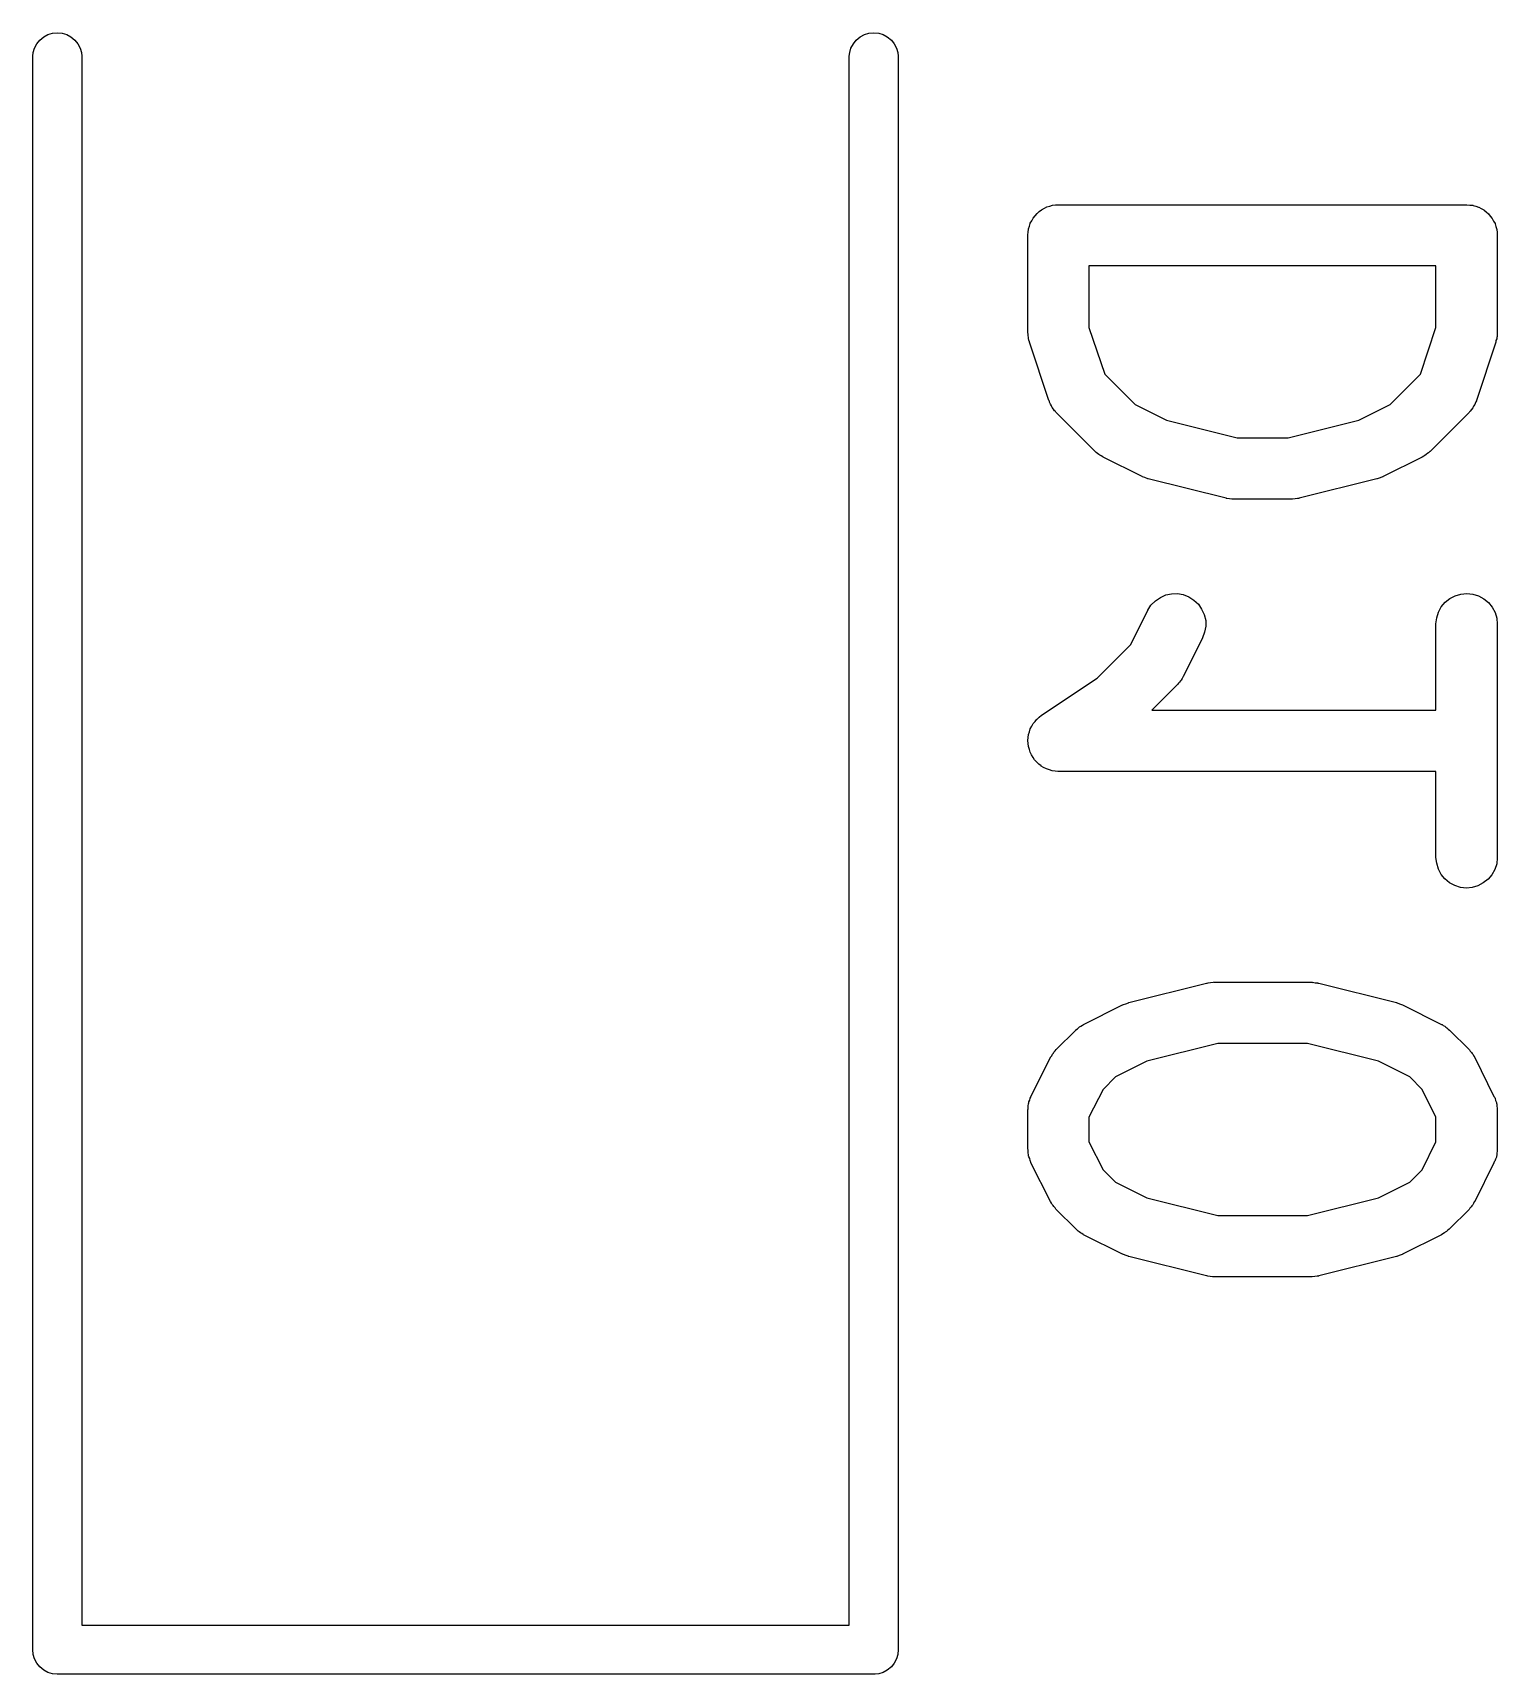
# Model space of a CAD drawing. Extents: x 74 to 208, y -150 to -40.
# Drawn here: x 129.115 to 132.702, y -72.954 to -68.933 of the extents above; entities that cross this region are included whole.
import ezdxf

# ---------------------------------------------------------------- set-up
doc = ezdxf.new("R2010")
doc.units = 0
doc.layers.add('BLACK', color=7, linetype='CONTINUOUS')

msp = doc.modelspace()

# ---------------------------------------------------------------- linework, layer by layer
at = {"layer": 'BLACK', "linetype": 'CONTINUOUS'}
for p, q in [((129.125, -68.9603), (129.132, -68.9511)), ((129.132, -68.9511), (129.142, -68.9436)), ((129.142, -68.9436), (129.152, -68.938)), ((129.152, -68.938), (129.163, -68.9346)), ((129.163, -68.9346), (129.175, -68.9335)), ((129.175, -68.9335), (129.187, -68.9346)), ((129.187, -68.9346), (129.198, -68.938)), ((129.198, -68.938), (129.208, -68.9436)), ((129.208, -68.9436), (129.218, -68.9511)), ((129.218, -68.9511), (129.225, -68.9603)), ((131.125, -68.9603), (131.132, -68.9511)), ((131.132, -68.9511), (131.142, -68.9436)), ((131.142, -68.9436), (131.152, -68.938)), ((131.152, -68.938), (131.163, -68.9346)), ((131.163, -68.9346), (131.175, -68.9335)), ((131.175, -68.9335), (131.187, -68.9346)), ((131.187, -68.9346), (131.198, -68.938)), ((131.198, -68.938), (131.208, -68.9436)), ((131.208, -68.9436), (131.218, -68.9511)), ((131.218, -68.9511), (131.225, -68.9603)), ((129.115, -68.9908), (129.116, -68.982)), ((129.115, -72.8908), (129.115, -68.9908)), ((129.116, -68.982), (129.119, -68.9707)), ((129.119, -68.9707), (129.125, -68.9603)), ((129.225, -68.9603), (129.231, -68.9707)), ((129.231, -68.9707), (129.234, -68.982)), ((129.234, -68.982), (129.235, -68.9908)), ((129.235, -68.9908), (129.235, -72.8337)), ((131.115, -68.9908), (131.116, -68.982)), ((131.115, -72.8337), (131.115, -68.9908)), ((131.116, -68.982), (131.119, -68.9707)), ((131.119, -68.9707), (131.125, -68.9603)), ((131.225, -68.9603), (131.231, -68.9707)), ((131.231, -68.9707), (131.234, -68.982)), ((131.234, -68.982), (131.235, -68.9908)), ((131.235, -68.9908), (131.235, -72.8908)), ((131.558, -69.3999), (131.562, -69.3937)), ((131.562, -69.3937), (131.565, -69.3875)), ((131.565, -69.3871), (131.57, -69.3817)), ((131.565, -69.3873), (131.565, -69.3871)), ((131.565, -69.3875), (131.565, -69.3873)), ((131.57, -69.3817), (131.575, -69.3762)), ((131.575, -69.3759), (131.58, -69.3715)), ((131.575, -69.3761), (131.575, -69.3759)), ((131.575, -69.3762), (131.575, -69.3761)), ((131.58, -69.3715), (131.586, -69.367)), ((131.586, -69.3667), (131.593, -69.3634)), ((131.586, -69.3669), (131.586, -69.3667)), ((131.586, -69.367), (131.586, -69.3669)), ((131.593, -69.3634), (131.599, -69.3601)), ((131.599, -69.3599), (131.606, -69.3579)), ((131.599, -69.36), (131.599, -69.3599)), ((131.599, -69.3601), (131.599, -69.36)), ((131.606, -69.3579), (131.613, -69.3559)), ((131.613, -69.3558), (131.62, -69.3552)), ((131.613, -69.3559), (131.613, -69.3558)), ((131.613, -69.3559), (131.613, -69.3559)), ((131.62, -69.3552), (131.627, -69.3545)), ((131.627, -69.3545), (132.627, -69.3545)), ((132.627, -69.3545), (132.628, -69.3545)), ((132.628, -69.3545), (132.628, -69.3545)), ((132.628, -69.3545), (132.628, -69.3545)), ((132.628, -69.3545), (132.628, -69.3545)), ((132.628, -69.3545), (132.635, -69.3553)), ((132.635, -69.3553), (132.642, -69.356)), ((132.642, -69.356), (132.643, -69.3561)), ((132.643, -69.3561), (132.643, -69.3561)), ((132.643, -69.3561), (132.65, -69.3582)), ((132.65, -69.3582), (132.656, -69.3603)), ((132.656, -69.3603), (132.657, -69.3605)), ((132.657, -69.3605), (132.657, -69.3605)), ((132.657, -69.3605), (132.663, -69.3639)), ((132.663, -69.3639), (132.669, -69.3673)), ((132.669, -69.3673), (132.67, -69.3675)), ((132.67, -69.3675), (132.67, -69.3676)), ((132.67, -69.3676), (132.675, -69.3721)), ((132.675, -69.3721), (132.681, -69.3766)), ((132.681, -69.3766), (132.681, -69.3768)), ((132.681, -69.3768), (132.681, -69.377)), ((132.681, -69.377), (132.685, -69.3825)), ((132.685, -69.3825), (132.69, -69.388)), ((132.69, -69.388), (132.69, -69.3882)), ((132.69, -69.3882), (132.69, -69.3884)), ((132.69, -69.3884), (132.693, -69.3946)), ((131.552, -69.4284), (131.553, -69.4214)), ((131.552, -69.4289), (131.552, -69.4284)), ((131.552, -69.429), (131.552, -69.4289)), ((131.552, -69.4289), (131.552, -69.4289)), ((131.552, -69.4295), (131.552, -69.429)), ((131.552, -69.6676), (131.552, -69.4295)), ((131.553, -69.4214), (131.554, -69.4144)), ((131.554, -69.4139), (131.556, -69.4072)), ((131.554, -69.4141), (131.554, -69.4139)), ((131.554, -69.4144), (131.554, -69.4141)), ((131.556, -69.4072), (131.558, -69.4004)), ((131.558, -69.4002), (131.558, -69.3999)), ((131.558, -69.4004), (131.558, -69.4002)), ((132.693, -69.3946), (132.697, -69.4009)), ((132.697, -69.4009), (132.697, -69.4011)), ((132.697, -69.4011), (132.697, -69.4014)), ((132.697, -69.4014), (132.699, -69.4081)), ((132.699, -69.4081), (132.701, -69.4149)), ((132.701, -69.4149), (132.701, -69.4152)), ((132.701, -69.4152), (132.701, -69.4154)), ((132.701, -69.4154), (132.702, -69.4224)), ((132.702, -69.4224), (132.702, -69.4295)), ((132.702, -69.4295), (132.702, -69.6676)), ((131.702, -69.5045), (131.702, -69.6554)), ((132.552, -69.5045), (131.702, -69.5045)), ((132.552, -69.6554), (132.552, -69.5045)), ((131.553, -69.6718), (131.552, -69.6676)), ((131.553, -69.676), (131.553, -69.6718)), ((131.702, -69.6554), (131.741, -69.7699)), ((132.514, -69.7699), (132.552, -69.6554)), ((132.702, -69.6676), (132.702, -69.6686)), ((132.702, -69.6686), (132.702, -69.6728)), ((132.702, -69.6728), (132.702, -69.677)), ((131.554, -69.679), (131.553, -69.676)), ((131.554, -69.6821), (131.554, -69.679)), ((131.555, -69.6862), (131.554, -69.6821)), ((131.556, -69.6903), (131.555, -69.6862)), ((131.556, -69.6913), (131.556, -69.6903)), ((131.604, -69.8341), (131.556, -69.6913)), ((132.699, -69.6913), (132.651, -69.8341)), ((132.701, -69.6832), (132.699, -69.6872)), ((132.699, -69.6872), (132.699, -69.6913)), ((132.702, -69.677), (132.701, -69.6801)), ((132.701, -69.6801), (132.701, -69.6832)), ((131.741, -69.7699), (131.815, -69.844)), ((132.44, -69.844), (132.514, -69.7699)), ((131.605, -69.8361), (131.604, -69.8341)), ((132.651, -69.8351), (132.65, -69.8371)), ((132.651, -69.8341), (132.651, -69.8351)), ((131.605, -69.8383), (131.605, -69.8361)), ((131.608, -69.8428), (131.605, -69.8383)), ((131.61, -69.8475), (131.608, -69.8428)), ((131.611, -69.8493), (131.61, -69.8475)), ((131.612, -69.8513), (131.611, -69.8493)), ((131.615, -69.8553), (131.612, -69.8513)), ((131.618, -69.8595), (131.615, -69.8553)), ((131.62, -69.861), (131.618, -69.8595)), ((131.621, -69.8627), (131.62, -69.861)), ((131.622, -69.8634), (131.621, -69.8627)), ((131.717, -69.9587), (131.622, -69.8634)), ((131.815, -69.844), (131.892, -69.8825)), ((132.363, -69.8825), (132.44, -69.844)), ((132.633, -69.8634), (132.538, -69.9587)), ((132.634, -69.8617), (132.633, -69.8634)), ((132.636, -69.8602), (132.634, -69.8617)), ((132.639, -69.8561), (132.636, -69.8602)), ((132.642, -69.8521), (132.639, -69.8561)), ((132.643, -69.8502), (132.642, -69.8521)), ((132.644, -69.8484), (132.643, -69.8502)), ((132.647, -69.8438), (132.644, -69.8484)), ((132.649, -69.8392), (132.647, -69.8438)), ((132.65, -69.8371), (132.649, -69.8392)), ((131.892, -69.8825), (132.065, -69.9259)), ((132.19, -69.9259), (132.363, -69.8825)), ((132.065, -69.9259), (132.19, -69.9259)), ((131.72, -69.9614), (131.717, -69.9587)), ((131.723, -69.9643), (131.72, -69.9614)), ((131.726, -69.966), (131.723, -69.9643)), ((131.729, -69.968), (131.726, -69.966)), ((131.732, -69.97), (131.729, -69.968)), ((131.736, -69.9723), (131.732, -69.97)), ((131.737, -69.9727), (131.736, -69.9723)), ((131.832, -70.0204), (131.737, -69.9727)), ((132.518, -69.9727), (132.423, -70.0204)), ((132.522, -69.9705), (132.518, -69.9727)), ((132.525, -69.9686), (132.522, -69.9705)), ((132.528, -69.9666), (132.525, -69.9686)), ((132.53, -69.9649), (132.528, -69.9666)), ((132.534, -69.962), (132.53, -69.9649)), ((132.537, -69.9594), (132.534, -69.962)), ((132.538, -69.9587), (132.537, -69.9594)), ((131.832, -70.0205), (131.832, -70.0204)), ((131.833, -70.0207), (131.832, -70.0205)), ((131.839, -70.0231), (131.833, -70.0207)), ((131.846, -70.0256), (131.839, -70.0231)), ((131.846, -70.0257), (131.846, -70.0256)), ((131.846, -70.0258), (131.846, -70.0257)), ((131.847, -70.026), (131.846, -70.0258)), ((132.038, -70.0737), (131.847, -70.026)), ((132.407, -70.026), (132.217, -70.0737)), ((132.408, -70.0259), (132.407, -70.026)), ((132.415, -70.0235), (132.408, -70.0259)), ((132.408, -70.0259), (132.408, -70.0259)), ((132.421, -70.0211), (132.415, -70.0235)), ((132.422, -70.0209), (132.421, -70.0211)), ((132.423, -70.0204), (132.422, -70.0208)), ((132.422, -70.0208), (132.422, -70.0209)), ((132.039, -70.0738), (132.038, -70.0737)), ((132.04, -70.0743), (132.039, -70.0738)), ((132.046, -70.0749), (132.04, -70.0743)), ((132.052, -70.0758), (132.046, -70.0749)), ((132.054, -70.0757), (132.052, -70.0758)), ((132.055, -70.0759), (132.054, -70.0757)), ((132.056, -70.0759), (132.055, -70.0759)), ((132.199, -70.0759), (132.056, -70.0759)), ((132.2, -70.0758), (132.199, -70.0759)), ((132.201, -70.0758), (132.2, -70.0758)), ((132.207, -70.075), (132.201, -70.0758)), ((132.213, -70.0745), (132.207, -70.075)), ((132.215, -70.0741), (132.213, -70.0745)), ((132.216, -70.0739), (132.215, -70.0741)), ((132.217, -70.0737), (132.216, -70.0739)), ((131.865, -70.3246), (131.877, -70.3163)), ((131.877, -70.3163), (131.89, -70.3105)), ((131.89, -70.3105), (131.904, -70.3073)), ((131.904, -70.3073), (131.919, -70.3071)), ((131.919, -70.3071), (131.933, -70.3097)), ((131.933, -70.3097), (131.947, -70.315)), ((131.947, -70.315), (131.959, -70.3229)), ((132.586, -70.3191), (132.599, -70.3123)), ((132.599, -70.3123), (132.613, -70.3082)), ((132.613, -70.3082), (132.628, -70.3068)), ((132.628, -70.3068), (132.642, -70.3084)), ((132.642, -70.3084), (132.656, -70.3127)), ((132.656, -70.3127), (132.669, -70.3197)), ((131.804, -70.4327), (131.846, -70.3483)), ((131.846, -70.3474), (131.854, -70.3351)), ((131.846, -70.3483), (131.846, -70.3474)), ((131.854, -70.3351), (131.865, -70.3246)), ((131.959, -70.3229), (131.97, -70.333)), ((131.97, -70.333), (131.978, -70.345)), ((131.978, -70.345), (131.984, -70.3584)), ((131.984, -70.3584), (131.988, -70.3727)), ((132.554, -70.3663), (132.558, -70.3523)), ((132.558, -70.3523), (132.565, -70.3395)), ((132.565, -70.3395), (132.575, -70.3283)), ((132.575, -70.3283), (132.586, -70.3191)), ((132.669, -70.3197), (132.681, -70.329)), ((132.681, -70.329), (132.69, -70.3403)), ((132.69, -70.3403), (132.697, -70.3533)), ((132.697, -70.3533), (132.701, -70.3673)), ((131.988, -70.3873), (131.985, -70.4017)), ((131.988, -70.3727), (131.988, -70.3873)), ((132.552, -70.3808), (132.554, -70.3663)), ((132.552, -70.3818), (132.552, -70.3808)), ((132.552, -70.5926), (132.552, -70.3818)), ((132.701, -70.3673), (132.702, -70.3818)), ((132.702, -70.3818), (132.702, -70.9533)), ((131.722, -70.514), (131.804, -70.4327)), ((131.98, -70.4154), (131.933, -70.5106)), ((131.985, -70.4017), (131.98, -70.4154)), ((131.586, -70.6052), (131.722, -70.514)), ((131.928, -70.5188), (131.926, -70.5212)), ((131.93, -70.5151), (131.928, -70.5188)), ((131.932, -70.5116), (131.93, -70.5151)), ((131.933, -70.5106), (131.932, -70.5116)), ((131.919, -70.5301), (131.856, -70.5926)), ((131.921, -70.5269), (131.919, -70.5301)), ((131.924, -70.5238), (131.921, -70.5269)), ((131.926, -70.5212), (131.924, -70.5238)), ((131.856, -70.5926), (132.552, -70.5926)), ((131.556, -70.6454), (131.558, -70.6386)), ((131.558, -70.6385), (131.562, -70.6318)), ((131.558, -70.6386), (131.558, -70.6385)), ((131.558, -70.6386), (131.558, -70.6386)), ((131.562, -70.6318), (131.565, -70.6257)), ((131.565, -70.6256), (131.57, -70.6201)), ((131.565, -70.6257), (131.565, -70.6256)), ((131.565, -70.6257), (131.565, -70.6257)), ((131.57, -70.6201), (131.574, -70.6144)), ((131.574, -70.6144), (131.575, -70.6143)), ((131.574, -70.6144), (131.574, -70.6144)), ((131.575, -70.6143), (131.58, -70.6099)), ((131.58, -70.6099), (131.586, -70.6052)), ((131.552, -70.667), (131.553, -70.66)), ((131.552, -70.6671), (131.552, -70.667)), ((131.552, -70.6672), (131.552, -70.6671)), ((131.553, -70.6745), (131.552, -70.6672)), ((131.553, -70.66), (131.554, -70.6526)), ((131.554, -70.6816), (131.553, -70.6745)), ((131.554, -70.6525), (131.556, -70.6454)), ((131.554, -70.6526), (131.554, -70.6525)), ((131.554, -70.6525), (131.554, -70.6525)), ((131.554, -70.6817), (131.554, -70.6816)), ((131.556, -70.6887), (131.554, -70.6817)), ((131.554, -70.6817), (131.554, -70.6817)), ((131.558, -70.6957), (131.556, -70.6887)), ((131.558, -70.6958), (131.558, -70.6957)), ((131.558, -70.6957), (131.558, -70.6957)), ((131.561, -70.7023), (131.558, -70.6958)), ((131.565, -70.7086), (131.561, -70.7023)), ((131.565, -70.7087), (131.565, -70.7086)), ((131.569, -70.7145), (131.565, -70.7087)), ((131.565, -70.7087), (131.565, -70.7087)), ((131.574, -70.72), (131.569, -70.7145)), ((131.574, -70.7201), (131.574, -70.72)), ((131.579, -70.7248), (131.574, -70.7201)), ((131.574, -70.7201), (131.574, -70.7201)), ((131.585, -70.7294), (131.579, -70.7248)), ((131.585, -70.7295), (131.585, -70.7294)), ((131.591, -70.7329), (131.585, -70.7295)), ((131.585, -70.7295), (131.585, -70.7295)), ((131.598, -70.7365), (131.591, -70.7329)), ((131.605, -70.7386), (131.598, -70.7365)), ((131.598, -70.7365), (131.598, -70.7365)), ((131.598, -70.7365), (131.598, -70.7365)), ((131.612, -70.7409), (131.605, -70.7386)), ((131.619, -70.7417), (131.612, -70.7409)), ((131.612, -70.7409), (131.612, -70.7409)), ((131.612, -70.7409), (131.612, -70.7409)), ((131.626, -70.7426), (131.619, -70.7417)), ((131.627, -70.7426), (131.626, -70.7426)), ((131.626, -70.7426), (131.626, -70.7426)), ((131.626, -70.7426), (131.626, -70.7426)), ((131.626, -70.7426), (131.626, -70.7426)), ((132.552, -70.7426), (131.627, -70.7426)), ((132.552, -70.9533), (132.552, -70.7426)), ((132.554, -70.9678), (132.552, -70.9533)), ((132.702, -70.9543), (132.701, -70.9689)), ((132.702, -70.9533), (132.702, -70.9543)), ((132.558, -70.9819), (132.554, -70.9678)), ((132.565, -70.9948), (132.558, -70.9819)), ((132.574, -71.0061), (132.565, -70.9948)), ((132.689, -70.9956), (132.68, -71.0069)), ((132.696, -70.9828), (132.689, -70.9956)), ((132.701, -70.9689), (132.696, -70.9828)), ((132.585, -71.0155), (132.574, -71.0061)), ((132.598, -71.0224), (132.585, -71.0155)), ((132.612, -71.0267), (132.598, -71.0224)), ((132.627, -71.0283), (132.612, -71.0267)), ((132.641, -71.0269), (132.627, -71.0283)), ((132.655, -71.0228), (132.641, -71.0269)), ((132.668, -71.016), (132.655, -71.0228)), ((132.68, -71.0069), (132.668, -71.016)), ((131.8, -71.3091), (131.99, -71.2615)), ((131.99, -71.2615), (131.991, -71.2612)), ((131.991, -71.2612), (131.992, -71.261)), ((131.992, -71.261), (131.994, -71.2607)), ((131.994, -71.2607), (132, -71.2601)), ((132, -71.2601), (132.006, -71.2593)), ((132.006, -71.2593), (132.007, -71.2594)), ((132.007, -71.2594), (132.008, -71.2592)), ((132.008, -71.2592), (132.246, -71.2592)), ((132.246, -71.2592), (132.247, -71.2592)), ((132.247, -71.2592), (132.249, -71.2594)), ((132.249, -71.2594), (132.25, -71.2593)), ((132.25, -71.2593), (132.256, -71.2602)), ((132.256, -71.2602), (132.262, -71.2609)), ((132.262, -71.2609), (132.263, -71.2613)), ((132.263, -71.2613), (132.265, -71.2615)), ((132.265, -71.2615), (132.455, -71.3091)), ((131.689, -71.3624), (131.784, -71.3148)), ((131.784, -71.3148), (131.785, -71.3143)), ((131.785, -71.3143), (131.786, -71.3142)), ((131.786, -71.314), (131.792, -71.3117)), ((131.786, -71.3142), (131.786, -71.314)), ((131.792, -71.3117), (131.799, -71.3093)), ((131.799, -71.3092), (131.8, -71.3091)), ((131.799, -71.3093), (131.799, -71.3092)), ((132.455, -71.3091), (132.456, -71.3093)), ((132.456, -71.3093), (132.456, -71.3095)), ((132.456, -71.3095), (132.457, -71.3095)), ((132.457, -71.3095), (132.463, -71.312)), ((132.463, -71.312), (132.47, -71.3145)), ((132.47, -71.3145), (132.47, -71.3146)), ((132.47, -71.3146), (132.47, -71.3148)), ((132.47, -71.3148), (132.566, -71.3624)), ((131.686, -71.3646), (131.689, -71.3624)), ((132.566, -71.3624), (132.567, -71.3629)), ((132.567, -71.3629), (132.57, -71.3652)), ((131.622, -71.424), (131.67, -71.3764)), ((131.67, -71.3757), (131.674, -71.3731)), ((131.67, -71.3764), (131.67, -71.3757)), ((131.674, -71.3731), (131.677, -71.3702)), ((131.677, -71.3702), (131.679, -71.3685)), ((131.679, -71.3685), (131.682, -71.3666)), ((131.682, -71.3666), (131.686, -71.3646)), ((132.57, -71.3652), (132.574, -71.3671)), ((132.574, -71.3671), (132.576, -71.3691)), ((132.576, -71.3691), (132.579, -71.3708)), ((132.579, -71.3708), (132.582, -71.3738)), ((132.582, -71.3738), (132.585, -71.3764)), ((132.585, -71.3764), (132.633, -71.424)), ((131.56, -71.5388), (131.608, -71.4435)), ((131.608, -71.4426), (131.611, -71.4391)), ((131.608, -71.4435), (131.608, -71.4426)), ((131.611, -71.4391), (131.613, -71.4354)), ((131.613, -71.4354), (131.615, -71.4329)), ((131.615, -71.4329), (131.616, -71.4303)), ((131.616, -71.4303), (131.619, -71.4273)), ((131.619, -71.4273), (131.622, -71.424)), ((132.018, -71.4092), (131.844, -71.4526)), ((132.237, -71.4092), (132.018, -71.4092)), ((132.411, -71.4526), (132.237, -71.4092)), ((132.633, -71.424), (132.634, -71.4248)), ((132.634, -71.4248), (132.636, -71.4281)), ((132.636, -71.4281), (132.639, -71.4312)), ((132.639, -71.4312), (132.641, -71.4338)), ((132.641, -71.4338), (132.643, -71.4362)), ((132.643, -71.4362), (132.645, -71.44)), ((132.645, -71.44), (132.647, -71.4435)), ((132.647, -71.4435), (132.694, -71.5388)), ((131.844, -71.4526), (131.767, -71.4911)), ((132.488, -71.4911), (132.411, -71.4526)), ((131.737, -71.5215), (131.702, -71.59)), ((131.767, -71.4911), (131.737, -71.5215)), ((132.518, -71.5215), (132.488, -71.4911)), ((132.552, -71.59), (132.518, -71.5215)), ((131.553, -71.5618), (131.554, -71.5567)), ((131.553, -71.5669), (131.553, -71.5618)), ((131.554, -71.5567), (131.555, -71.5546)), ((131.555, -71.5524), (131.557, -71.5476)), ((131.555, -71.5546), (131.555, -71.5524)), ((131.557, -71.5476), (131.558, -71.5428)), ((131.558, -71.5428), (131.56, -71.5408)), ((131.56, -71.5408), (131.56, -71.5388)), ((132.694, -71.5388), (132.695, -71.5397)), ((132.695, -71.5397), (132.696, -71.5418)), ((132.696, -71.5418), (132.697, -71.5437)), ((132.697, -71.5437), (132.698, -71.5487)), ((132.698, -71.5487), (132.7, -71.5535)), ((132.7, -71.5535), (132.7, -71.5556)), ((132.7, -71.5556), (132.701, -71.5578)), ((132.701, -71.5578), (132.701, -71.5629)), ((132.701, -71.5629), (132.702, -71.5679)), ((131.552, -71.5713), (131.553, -71.5691)), ((131.552, -71.5723), (131.552, -71.5713)), ((131.552, -71.6676), (131.552, -71.5723)), ((131.553, -71.5691), (131.553, -71.5669)), ((131.702, -71.59), (131.702, -71.6499)), ((132.552, -71.6499), (132.552, -71.59)), ((132.702, -71.5679), (132.702, -71.5701)), ((132.702, -71.5701), (132.702, -71.5723)), ((132.702, -71.5723), (132.702, -71.6676)), ((131.553, -71.6698), (131.552, -71.6676)), ((131.553, -71.672), (131.553, -71.6698)), ((131.553, -71.677), (131.553, -71.672)), ((131.554, -71.6821), (131.553, -71.677)), ((131.554, -71.6842), (131.554, -71.6821)), ((131.555, -71.6864), (131.554, -71.6842)), ((131.702, -71.6499), (131.737, -71.7184)), ((132.518, -71.7184), (132.552, -71.6499)), ((132.701, -71.6832), (132.7, -71.6852)), ((132.7, -71.6852), (132.7, -71.6874)), ((132.702, -71.673), (132.701, -71.6781)), ((132.701, -71.6781), (132.701, -71.6832)), ((132.702, -71.6676), (132.702, -71.6686)), ((132.702, -71.6686), (132.702, -71.6708)), ((132.702, -71.6708), (132.702, -71.673)), ((131.557, -71.6912), (131.555, -71.6864)), ((131.558, -71.6961), (131.557, -71.6912)), ((131.559, -71.6981), (131.558, -71.6961)), ((131.56, -71.7002), (131.559, -71.6981)), ((131.56, -71.7011), (131.56, -71.7002)), ((131.608, -71.7963), (131.56, -71.7011)), ((131.737, -71.7184), (131.767, -71.7488)), ((132.488, -71.7488), (132.518, -71.7184)), ((132.694, -71.7011), (132.647, -71.7963)), ((132.695, -71.699), (132.694, -71.7011)), ((132.696, -71.6971), (132.695, -71.699)), ((132.698, -71.6922), (132.696, -71.6971)), ((132.7, -71.6874), (132.698, -71.6922)), ((131.767, -71.7488), (131.844, -71.7873)), ((132.411, -71.7873), (132.488, -71.7488)), ((131.61, -71.7999), (131.608, -71.7963)), ((131.612, -71.8036), (131.61, -71.7999)), ((131.614, -71.8061), (131.612, -71.8036)), ((131.616, -71.8087), (131.614, -71.8061)), ((131.844, -71.7873), (132.018, -71.8307)), ((132.237, -71.8307), (132.411, -71.7873)), ((132.642, -71.8045), (132.64, -71.8069)), ((132.644, -71.8008), (132.642, -71.8045)), ((132.646, -71.7973), (132.644, -71.8008)), ((132.647, -71.7963), (132.646, -71.7973)), ((131.619, -71.8118), (131.616, -71.8087)), ((131.621, -71.8151), (131.619, -71.8118)), ((131.622, -71.8158), (131.621, -71.8151)), ((131.67, -71.8634), (131.622, -71.8158)), ((132.018, -71.8307), (132.237, -71.8307)), ((132.633, -71.8158), (132.585, -71.8634)), ((132.635, -71.8126), (132.633, -71.8158)), ((132.638, -71.8096), (132.635, -71.8126)), ((132.64, -71.8069), (132.638, -71.8096)), ((131.673, -71.8661), (131.67, -71.8634)), ((131.676, -71.8691), (131.673, -71.8661)), ((131.678, -71.8708), (131.676, -71.8691)), ((131.681, -71.8727), (131.678, -71.8708)), ((131.685, -71.8747), (131.681, -71.8727)), ((131.688, -71.877), (131.685, -71.8747)), ((131.689, -71.8775), (131.688, -71.877)), ((131.784, -71.9251), (131.689, -71.8775)), ((132.566, -71.8775), (132.47, -71.9251)), ((132.569, -71.8753), (132.566, -71.8775)), ((132.573, -71.8733), (132.569, -71.8753)), ((132.575, -71.8714), (132.573, -71.8733)), ((132.578, -71.8697), (132.575, -71.8714)), ((132.581, -71.8668), (132.578, -71.8697)), ((132.584, -71.8642), (132.581, -71.8668)), ((132.585, -71.8634), (132.584, -71.8642)), ((131.785, -71.9252), (131.784, -71.9251)), ((131.785, -71.9254), (131.785, -71.9252)), ((131.791, -71.9278), (131.785, -71.9254)), ((132.469, -71.9259), (132.462, -71.9282)), ((132.47, -71.9256), (132.469, -71.9257)), ((132.469, -71.9257), (132.469, -71.9259)), ((132.47, -71.9251), (132.47, -71.9256)), ((131.798, -71.9304), (131.791, -71.9278)), ((131.799, -71.9305), (131.798, -71.9304)), ((131.798, -71.9304), (131.798, -71.9304)), ((131.8, -71.9308), (131.799, -71.9305)), ((131.99, -71.9784), (131.8, -71.9308)), ((132.455, -71.9308), (132.265, -71.9784)), ((132.456, -71.9306), (132.455, -71.9307)), ((132.455, -71.9307), (132.455, -71.9308)), ((132.462, -71.9282), (132.456, -71.9306)), ((131.991, -71.9786), (131.99, -71.9784)), ((131.993, -71.979), (131.991, -71.9786)), ((131.999, -71.9797), (131.993, -71.979)), ((132.005, -71.9806), (131.999, -71.9797)), ((132.006, -71.9805), (132.005, -71.9806)), ((132.007, -71.9806), (132.006, -71.9805)), ((132.008, -71.9807), (132.007, -71.9806)), ((132.246, -71.9807), (132.008, -71.9807)), ((132.248, -71.9805), (132.246, -71.9807)), ((132.249, -71.9806), (132.248, -71.9805)), ((132.255, -71.9798), (132.249, -71.9806)), ((132.261, -71.9792), (132.255, -71.9798)), ((132.262, -71.9788), (132.261, -71.9792)), ((132.264, -71.9787), (132.262, -71.9788)), ((132.265, -71.9784), (132.264, -71.9787)), ((129.235, -72.8337), (131.115, -72.8337)), ((129.115, -72.8937), (129.115, -72.8908)), ((131.235, -72.8908), (131.235, -72.8937)), ((129.116, -72.9055), (129.115, -72.8937)), ((129.119, -72.9168), (129.116, -72.9055)), ((129.125, -72.9272), (129.119, -72.9168)), ((129.132, -72.9364), (129.125, -72.9272)), ((131.225, -72.9272), (131.218, -72.9364)), ((131.231, -72.9168), (131.225, -72.9272)), ((131.234, -72.9055), (131.231, -72.9168)), ((131.235, -72.8937), (131.234, -72.9055)), ((129.142, -72.9439), (129.132, -72.9364)), ((129.152, -72.9495), (129.142, -72.9439)), ((129.163, -72.9529), (129.152, -72.9495)), ((129.175, -72.954), (129.163, -72.9529)), ((129.178, -72.9537), (129.175, -72.954)), ((131.172, -72.9537), (129.178, -72.9537)), ((131.175, -72.954), (131.172, -72.9537)), ((131.178, -72.9537), (131.175, -72.954)), ((131.187, -72.9529), (131.178, -72.9537)), ((131.178, -72.9537), (131.178, -72.9537)), ((131.198, -72.9495), (131.187, -72.9529)), ((131.208, -72.9439), (131.198, -72.9495)), ((131.218, -72.9364), (131.208, -72.9439))]:
    msp.add_line(p, q, dxfattribs=at)

doc.saveas('drawing.dxf')
